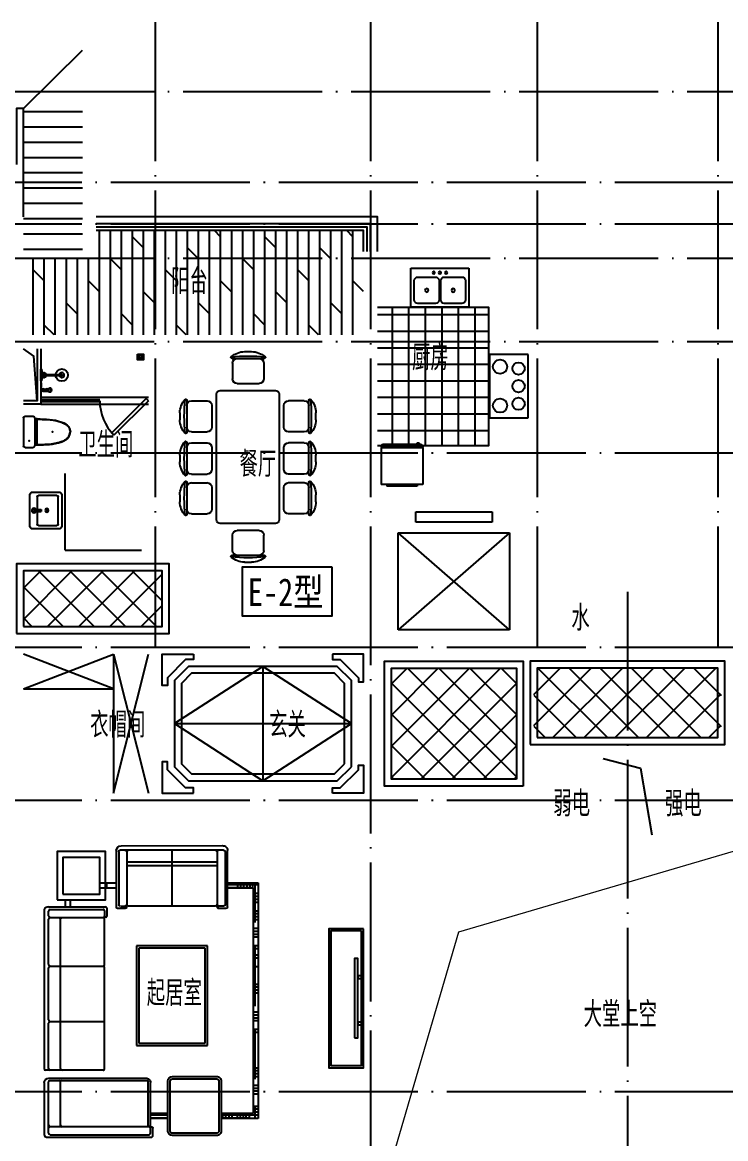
# Model space of a CAD drawing. Extents: x 921942 to 1159542, y -958603 to -790785.
# Drawn here: x 1120475 to 1130604, y -902263 to -886186 of the extents above; entities that cross this region are included whole.
import ezdxf

# ---------------------------------------------------------------- set-up
doc = ezdxf.new("R2010")
doc.units = 0
doc.header["$LTSCALE"] = 1000
doc.header["$MEASUREMENT"] = 0
doc.linetypes.add('DOTE', pattern=[2.42, 2, -0.2, 0.02, -0.2])
doc.layers.get('0').update_dxf_attribs({"linetype": 'CONTINUOUS'})
for name, color, linetype in [('BALCONY', 6, 'CONTINUOUS'), ('DOTE', 1, 'DOTE'), ('PUB_TEXT', 7, 'CONTINUOUS'), ('STAIR', 2, 'CONTINUOUS'), ('TT', 7, 'CONTINUOUS'), ('WINDOW', 4, 'CONTINUOUS'), ('厨卫', 8, 'CONTINUOUS'), ('家具', 8, 'CONTINUOUS'), ('平面填充', 250, 'CONTINUOUS'), ('管道', 8, 'CONTINUOUS'), ('造型墙', 55, 'CONTINUOUS'), ('面积线', 3, 'CONTINUOUS')]:
    doc.layers.add(name, color=color, linetype=linetype)
doc.layers.add('平面看线', color=8, linetype='CONTINUOUS', lineweight=0)
doc.styles.get("Standard").update_dxf_attribs({"font": 'GBENOR', "bigfont": 'GBCBIG'})
doc.styles.add('黑体', font='SIMHEI.TTF', dxfattribs={"width": 0.8})

# ---------------------------------------------------------------- blocks, each defined once
blk = doc.blocks.new('A$C25AA54E1')
at = {"layer": '家具', "ltscale": 20}
for p, q in [((918, 3081), (3211, 3081)), ((3234, 2997), (3234, 3061)), ((3413, 3081), (4163, 3081)), ((884, 2199), (884, 3017)), ((3234, 2234), (3234, 2996)), ((3347, 3015), (3347, 1617)), ((4198, 3046), (4198, 1539)), ((1012, 2176), (906, 2176)), ((1712, 2211), (1057, 2211)), ((3212, 2211), (1757, 2211)), ((1, 1972), (0, 511)), ((883, 2042), (71, 2042)), ((906, 1914), (906, 2019)), ((871, 614), (872, 1868)), ((1443, 1750), (2878, 1750)), ((1443, 728), (1443, 1750)), ((2878, 1750), (2878, 728)), ((4024, 1551), (3413, 1551)), ((4047, 1574), (4047, 1539)), ((4175, 1516), (4070, 1516)), ((4110, 1300), (3391, 1300)), ((3325, 1234), (3325, 597)), ((4176, 597), (4176, 1234)), ((2878, 728), (1443, 728)), ((905, 463), (905, 568)), ((3391, 531), (4110, 531)), ((882, 440), (70, 440))]:
    blk.add_line(p, q, dxfattribs=at)
at = {"layer": '家具', "color": 8}
for p, q in [((918, 2994), (918, 2234)), ((1011, 3017), (942, 3017)), ((1034, 2994), (1034, 2234)), ((1711, 3017), (1058, 3017)), ((1734, 2996), (1734, 2234)), ((2511, 3017), (1758, 3017)), ((2534, 2996), (2534, 2234)), ((3211, 3017), (2558, 3017)), ((3380, 2996), (3380, 1606)), ((4070, 3017), (3403, 3017)), ((4047, 2994), (4047, 1574)), ((4140, 3017), (4070, 3017)), ((4163, 2994), (4163, 1574)), ((3211, 2846), (1058, 2846)), ((4025, 2846), (3403, 2846)), ((603, 2178), (536, 2178)), ((941, 2211), (1012, 2211)), ((64, 1915), (65, 1985)), ((88, 2008), (848, 2007)), ((503, 2041), (503, 2042)), ((871, 1984), (871, 1914)), ((65, 1869), (64, 1915)), ((64, 569), (65, 1872)), ((87, 1892), (849, 1891)), ((87, 1892), (849, 1891)), ((88, 1892), (848, 1891)), ((236, 592), (236, 1892)), ((293, 592), (293, 1892)), ((1476, 1717), (2845, 1717)), ((1476, 761), (1476, 1717)), ((2845, 1717), (2845, 761)), ((4047, 1584), (3402, 1584)), ((3876, 1551), (3876, 1303)), ((3918, 1551), (3918, 1302)), ((4140, 1551), (4070, 1551)), ((65, 1242), (871, 1241)), ((3360, 1234), (3360, 597)), ((4110, 1265), (3391, 1265)), ((4141, 597), (4141, 1234)), ((2845, 761), (1476, 761)), ((64, 499), (64, 569)), ((87, 592), (848, 591)), ((871, 498), (871, 568)), ((3391, 566), (4110, 566)), ((3930, 507), (3860, 507)), ((3876, 531), (3876, 0)), ((3918, 531), (3918, 128)), ((87, 476), (848, 475)), ((561, 440), (561, 0)), ((603, 440), (603, 128)), ((3918, 465), (3860, 465)), ((3930, 416), (3860, 416)), ((3930, 374), (3860, 374)), ((606, 292), (536, 292)), ((603, 250), (536, 250)), ((606, 208), (536, 208)), ((3918, 297), (3860, 297)), ((3930, 255), (3860, 255)), ((3930, 213), (3860, 213)), ((3918, 171), (3860, 171)), ((606, 158), (536, 158)), ((606, 116), (536, 116)), ((606, 74), (536, 74)), ((1105, 44), (536, 44)), ((606, 86), (603, 86)), ((686, 70), (686, 0)), ((728, 70), (728, 0)), ((770, 70), (770, 0)), ((812, 70), (812, 0)), ((938, 70), (938, 0)), ((979, 70), (979, 0)), ((1021, 70), (1021, 0)), ((1063, 70), (1063, 0)), ((1189, 70), (1189, 0)), ((1231, 70), (1231, 0)), ((1273, 70), (1273, 0)), ((1314, 70), (1314, 0)), ((1440, 70), (1440, 0)), ((2310, 44), (1440, 44)), ((1482, 70), (1482, 0)), ((1574, 70), (1574, 0)), ((1616, 70), (1616, 0)), ((1741, 70), (1741, 0)), ((1993, 70), (1993, 0)), ((2035, 70), (2035, 0)), ((2076, 70), (2076, 0)), ((2118, 70), (2118, 0)), ((2394, 70), (2394, 0)), ((2436, 70), (2436, 0)), ((2478, 70), (2478, 0)), ((2520, 70), (2520, 0)), ((2645, 70), (2645, 0)), ((3365, 44), (2645, 44)), ((2687, 70), (2687, 0)), ((3198, 70), (3198, 0)), ((3240, 70), (3240, 0)), ((3281, 70), (3281, 0)), ((3323, 70), (3323, 0)), ((3449, 70), (3449, 0)), ((3491, 70), (3491, 0)), ((3533, 70), (3533, 0)), ((3575, 70), (3575, 0)), ((3750, 70), (3750, 0)), ((3930, 44), (3750, 44)), ((3792, 70), (3792, 0)), ((3834, 70), (3834, 0)), ((3930, 122), (3860, 122)), ((3930, 86), (3918, 86))]:
    blk.add_line(p, q, dxfattribs=at)
at = {"layer": '家具'}
for p, q in [((781, 2780), (884, 2780)), ((781, 2709), (884, 2709)), ((536, 2283), (536, 2042)), ((606, 2283), (606, 2042)), ((3860, 1302), (3860, 1551)), ((3930, 1300), (3930, 1551)), ((3860, 70), (3860, 531)), ((3930, 0), (3930, 531)), ((536, 440), (536, 0)), ((606, 440), (606, 70)), ((606, 70), (3860, 70)), ((536, 0), (3930, 0))]:
    blk.add_line(p, q, dxfattribs=at)
at = {"layer": '家具', "ltscale": 20}
blk.add_lwpolyline([(781, 2895), (781, 2199), (85, 2199), (85, 2895)], close=True, dxfattribs=at)
at = {"layer": '家具', "color": 8}
blk.add_lwpolyline([(698, 2812), (698, 2282), (169, 2282), (169, 2812)], close=True, dxfattribs=at)
at = {"layer": '家具', "ltscale": 20, "extrusion": (0, 0, -1)}
for centre, major_axis, ratio, start_param, end_param in [((953, 3021), (-49.4, 49.4), 1, 5.45018, 6.544088), ((3211, 3058), (16.4, 16.4), 1, -0.785398, 0.696689), ((4163, 3046), (24.6, 24.6), 1, -0.785398, 0.785398), ((906, 2199), (16.2, 16.2), 1, 2.356194, 3.926991), ((1012, 2234), (-16.2, 16.2), 1, 2.356194, 3.926991), ((1012, 2193), (12.7, 12.7), 0.942987, -0.815786, 2.325807), ((1057, 2234), (-16.2, 16.2), 1, 3.926991, 5.497787), ((1712, 2234), (-16.2, 16.2), 1, 2.356194, 3.926991), ((1757, 2234), (16.2, 16.2), 1, 2.356194, 3.926991), ((2512, 2234), (-16.2, 16.2), 1, 2.356194, 3.926991), ((2557, 2234), (16.2, 16.2), 1, 2.356194, 3.926991), ((3212, 2234), (-16.2, 16.2), 1, 2.356194, 3.926991), ((4024, 1574), (16.2, 16.2), 1, 0.785398, 2.356194), ((4175, 1539), (-16.2, 16.2), 1, 2.356194, 3.926991)]:
    blk.add_ellipse(centre, major_axis=major_axis, ratio=ratio, start_param=start_param, end_param=end_param, dxfattribs=at)
at = {"layer": '家具', "ltscale": 20}
for centre, major_axis, ratio, start_param, end_param in [((3413, 3015), (-46.6, 46.6), 1, -0.785398, 0.785398), ((71, 1972), (49.7, 49.7), 1, 0.785398, 2.356194), ((883, 2019), (-16.2, 16.2), 1, 3.925825, 5.496622), ((848, 1914), (-16.2, 16.2), 1, 2.355029, 3.925825), ((849, 1868), (16.2, 16.2), 1, 5.496622, 7.067418), ((849, 1868), (16.2, 16.2), 1, 5.496622, 7.067418), ((889, 1914), (12.4, 12.4), 0.984307, 2.347446, 5.489038), ((3413, 1617), (46.6, 46.6), 1, 2.356194, 3.926991), ((4070, 1539), (16.2, 16.2), 1, 2.356194, 3.926991), ((3391, 1234), (-46.6, 46.6), 1, -0.785398, 0.785398), ((4110, 1234), (46.6, 46.6), 1, 5.497787, 7.068583), ((70, 511), (49.7, 49.7), 1, 2.356194, 3.926991), ((848, 614), (-16.2, 16.2), 1, 2.355029, 3.925825), ((848, 568), (-16.2, 16.2), 1, 3.925825, 5.496622), ((888, 568), (12.4, 12.4), 0.984309, -0.794147, 2.347446), ((3391, 597), (46.6, 46.6), 1, 2.356194, 3.926991), ((4110, 597), (-46.6, 46.6), 1, 2.356194, 3.926991), ((882, 463), (-16.2, 16.2), 1, 2.355029, 3.925825)]:
    blk.add_ellipse(centre, major_axis=major_axis, ratio=ratio, start_param=start_param, end_param=end_param, dxfattribs=at)
at = {"layer": '家具', "color": 8, "extrusion": (0, 0, -1)}
for centre, major_axis, start_param, end_param in [((942, 2994), (16.4, 16.4), 3.926991, 5.497787), ((1011, 2994), (16.4, 16.4), -0.785398, 0.785398), ((1058, 2994), (16.4, 16.4), 3.926991, 5.497787), ((1711, 2994), (-16.4, 16.4), 0.785398, 2.267485), ((1758, 2994), (16.4, 16.4), 4.0157, 5.497787), ((2511, 2994), (-16.4, 16.4), 0.785398, 2.267485), ((2558, 2994), (16.4, 16.4), 4.0157, 5.497787), ((3211, 2994), (-16.4, 16.4), 0.785398, 2.267485), ((3403, 2994), (16.4, 16.4), 4.0157, 5.497787), ((4023, 2994), (16.4, 16.4), -0.785398, 0.785398), ((4070, 2994), (-16.4, 16.4), 5.497787, 7.068583), ((4140, 2994), (16.4, 16.4), -0.785398, 0.785398), ((1058, 2869), (-16.4, 16.4), 3.926991, 5.409078), ((3211, 2822), (16.4, 16.4), -0.785398, 0.696689), ((3403, 2869), (-16.4, 16.4), 3.926991, 5.409078), ((4025, 2822), (-16.4, 16.4), 0.785398, 2.267485), ((941, 2234), (16.2, 16.2), 2.356194, 3.926991), ((4070, 1574), (16.2, 16.2), 2.356194, 3.926991), ((4140, 1574), (-16.2, 16.2), 2.356194, 3.926991)]:
    blk.add_ellipse(centre, major_axis=major_axis, ratio=1, start_param=start_param, end_param=end_param, dxfattribs=at)
at = {"layer": '家具', "color": 8}
for centre, major_axis, start_param, end_param in [((1058, 2822), (16.4, 16.4), 0.785398, 2.267485), ((3211, 2869), (16.4, 16.4), 3.926991, 5.409078), ((3403, 2822), (16.4, 16.4), 0.785398, 2.267485), ((4025, 2869), (16.4, 16.4), 3.926991, 5.409078), ((88, 1985), (-16.4, 16.4), -0.786564, 0.784233), ((848, 1985), (16.2, 16.2), 5.496622, 7.067418), ((88, 1915), (16.4, 16.4), 2.355029, 3.925825), ((88, 1869), (-16.4, 16.4), -0.786564, 0.784233), ((89, 1869), (-16.4, 16.4), -0.697854, 0.784233), ((89, 1869), (16.4, 16.4), 0.872942, 2.355029), ((89, 1915), (-16.4, 16.4), 0.784233, 2.266319), ((89, 1915), (-16.4, 16.4), 0.784233, 2.266319), ((3402, 1606), (15.5, 15.5), 2.356194, 3.926991), ((3391, 1234), (-22, 22), -0.785398, 0.785398), ((4110, 1234), (22, 22), 5.497787, 7.068583), ((87, 615), (16.4, 16.4), 2.355029, 3.925825), ((87, 569), (-16.4, 16.4), -0.786564, 0.784233), ((87, 499), (-16.4, 16.4), 0.784233, 2.355029), ((848, 498), (-16.2, 16.2), 2.355029, 3.925825), ((3391, 597), (22, 22), 2.356194, 3.926991), ((4110, 597), (-22, 22), 2.356194, 3.926991)]:
    blk.add_ellipse(centre, major_axis=major_axis, ratio=1, start_param=start_param, end_param=end_param, dxfattribs=at)
blk = doc.blocks.new('A$C2FB07499')
at = {"layer": '家具', "ltscale": 0.5}
blk.add_lwpolyline([(500, 0), (0, 0), (0, 2000), (500, 2000)], close=True, dxfattribs=at)
at = {"layer": '家具', "color": 251, "ltscale": 40}
for points in [[(470, 30), (30, 30), (30, 1970), (470, 1970)], [(368, 1572), (415, 1572), (415, 428), (368, 428)], [(415, 1381), (480, 1381), (480, 1343), (415, 1343)], [(415, 717), (480, 717), (480, 679), (415, 679)]]:
    blk.add_lwpolyline(points, close=True, dxfattribs=at)
blk = doc.blocks.new('asfdgfhgfh')
at = {"layer": '厨卫', "lineweight": -3}
for p, q in [((-222, -50), (-222, -125)), ((-222, -72), (-192, -72)), ((-192, -50), (-192, -125)), ((-12, -37), (-12, -27)), ((4, -42), (4, -315)), ((14, -315), (14, -42)), ((31, -37), (31, -27))]:
    blk.add_line(p, q, dxfattribs=at)
at = {"layer": '厨卫', "color": 8}
for p, q in [((-6, -37), (-6, -27)), ((24, -34), (24, -27))]:
    blk.add_line(p, q, dxfattribs=at)
at = {"layer": '厨卫', "lineweight": -3}
for points in [[(-195, -40), (-195, -12), (-219, -12), (-219, -40)], [(-1, -27), (-46, -27), (-76, -22), (-76, -12)], [(-76, -12), (94, -12), (94, -22), (64, -27), (19, -27)], [(-19, -61), (-29, -61), (-29, -57), (-19, -57)], [(4, -82), (-19, -82), (-19, -37), (-6, -37)], [(24, -37), (37, -37), (37, -82), (14, -82)], [(37, -57), (47, -57), (47, -61), (37, -61)]]:
    blk.add_lwpolyline(points, dxfattribs=at)
for points in [[(-162, -12), (-162, -22), (-106, -22), (-106, -12)], [(40, -12), (40, -22), (-22, -22), (-22, -12)]]:
    blk.add_lwpolyline(points, close=True, dxfattribs=at)
at = {"layer": '厨卫', "color": 8}
for points in [[(4, -62), (-6, -62), (-6, -34), (-1, -34)], [(19, -34), (24, -34), (24, -62), (14, -62)]]:
    blk.add_lwpolyline(points, dxfattribs=at)
blk.add_lwpolyline([(19, -22), (19, -42), (-1, -42), (-1, -22)], close=True, dxfattribs=at)
for centre, radius in [((-207, -50), 15), ((-207, -99), 15), ((9, -315), 5)]:
    blk.add_circle(centre, radius, dxfattribs=at)
at = {"layer": '厨卫', "lineweight": -3}
blk.add_circle((9, -315), 89.5, dxfattribs=at)
for centre, start, end in [((-239, -119), 286.4181, 340.3267), ((-175, -119), 199.6733, 253.5819)]:
    blk.add_arc(centre, 17.7, start, end, dxfattribs=at)
at = {"layer": '厨卫', "color": 8}
for centre, radius, start, end in [((-207, -50), 17, 133.3359, 208.0725), ((-207, -99), 17, 151.9275, 28.0725), ((-207, -50), 17, 331.9275, 46.6641), ((9, -315), 35, 98.2132, 81.7868), ((9, -315), 9, 123.749, 56.251)]:
    blk.add_arc(centre, radius, start, end, dxfattribs=at)
at = {"layer": '厨卫', "lineweight": -3, "extrusion": (0, 0, -1)}
for centre, major_axis, ratio, start_param, end_param in [((-207, -147), (33.6, 0), 0.612909, -0.37962, 3.521213), ((-207, -138), (31.4, 0), 0.47884, -1.072899, 4.214492)]:
    blk.add_ellipse(centre, major_axis=major_axis, ratio=ratio, start_param=start_param, end_param=end_param, dxfattribs=at)
blk = doc.blocks.new('aswfdgdfh')
at = {"layer": '厨卫'}
blk.add_lwpolyline([(43, -43), (43, 43), (-43, 43), (-43, -43)], close=True, dxfattribs=at)
at = {"layer": '厨卫', "color": 8}
for points in [[(-33, 0), (-33, 1), (-17, 1), (-17, 0)], [(-24, 23), (-22, 24), (-11, 13), (-13, 12)], [(0, 33), (1, 33), (1, 17), (0, 17)], [(23, 24), (24, 22), (13, 11), (12, 13)], [(33, 0), (33, -1), (17, -1), (17, 0)], [(-23, -24), (-24, -22), (-13, -11), (-12, -13)], [(0, -33), (-1, -33), (-1, -17), (0, -17)], [(24, -23), (22, -24), (11, -13), (13, -12)]]:
    blk.add_lwpolyline(points, close=True, dxfattribs=at)
blk.add_circle((0, 0), 36.6, dxfattribs=at)
blk = doc.blocks.new('DR2045')
at = {"color": 0, "linetype": 'ByBlock'}
for p, q in [((0, 0), (-1.06, -1.06)), ((0, 0), (16.97, -16.97)), ((-1.06, -1.06), (15.91, -18.03))]:
    blk.add_line(p, q, dxfattribs=at)
blk.add_arc((0, 0), 24, 270, 315, dxfattribs=at)
blk = doc.blocks.new('asfdgfh')
at = {"layer": '厨卫', "ltscale": 100}
for p, q in [((-266, -207, 0), (-266, -92, 0)), ((159, -67, 0), (-241, -67, 0)), ((145, -40, 0), (-228, -40, 0)), ((184, -207, 0), (184, -92, 0)), ((159, -232, 0), (-241, -232, 0))]:
    blk.add_line(p, q, dxfattribs=at)
for centre, radius, start, end in [((-241, -92, 0), 25, 90, 180), ((-261, -39, 0), 33.7, 303.6157, 10.847), ((178, -39, 0), 33.9, 169.3113, 235.1347), ((159, -92, 0), 25, 0, 90), ((-241, -207, 0), 25, 180, 270), ((159, -207, 0), 25, 270, 0)]:
    blk.add_arc(centre, radius, start, end, dxfattribs=at)
for points, knots in [([(-227, -33, 0), (-227, 85, 0), (-226, 243, 0), (-137, 424, 0), (-69, 441, 0), (-41, 448, 0)], [0, 0, 0, 0, 355.24272, 473.249847, 556.576042, 556.576042, 556.576042, 556.576042]), ([(-222, -41, 0), (-222, -2, 0), (-222, 29, 0), (-220, 90, 0), (-219, 121, 0), (-213, 182, 0), (-208, 213, 0), (-198, 258, 0), (-194, 273, 0), (-187, 296, 0), (-184, 303, 0), (-180, 315, 0), (-179, 319, 0), (-176, 326, 0), (-174, 330, 0), (-170, 341, 0), (-167, 348, 0), (-160, 363, 0), (-156, 369, 0), (-148, 382, 0), (-143, 389, 0), (-134, 400, 0), (-129, 405, 0), (-121, 412, 0), (-118, 414, 0), (-112, 418, 0), (-109, 420, 0), (-102, 423, 0), (-99, 425, 0), (-92, 428, 0), (-89, 429, 0), (-78, 433, 0), (-71, 435, 0), (-56, 440, 0), (-48, 441, 0), (-40, 443, 0)], [0, 0, 0, 0, 92.762674, 92.762674, 185.525347, 185.525347, 278.288021, 278.288021, 324.669358, 324.669358, 347.860026, 347.860026, 359.45536, 359.45536, 371.050694, 371.050694, 394.241363, 394.241363, 417.432031, 417.432031, 440.6227, 440.6227, 463.813368, 463.813368, 475.408702, 475.408702, 487.004036, 487.004036, 498.599371, 498.599371, 510.194705, 510.194705, 533.385373, 533.385373, 556.576042, 556.576042, 556.576042, 556.576042]), ([(140, -40, 0), (140, -2, 0), (139, 29, 0), (138, 90, 0), (136, 121, 0), (130, 182, 0), (125, 213, 0), (115, 258, 0), (111, 273, 0), (104, 296, 0), (101, 303, 0), (97, 315, 0), (96, 319, 0), (93, 326, 0), (92, 330, 0), (87, 341, 0), (84, 348, 0), (77, 363, 0), (73, 369, 0), (65, 382, 0), (61, 389, 0), (51, 400, 0), (46, 405, 0), (38, 412, 0), (35, 414, 0), (29, 418, 0), (26, 420, 0), (20, 423, 0), (16, 425, 0), (10, 428, 0), (6, 429, 0), (-4, 433, 0), (-12, 435, 0), (-27, 440, 0), (-35, 441, 0), (-43, 443, 0)], [0, 0, 0, 0, 92.762674, 92.762674, 185.525347, 185.525347, 278.288021, 278.288021, 324.669358, 324.669358, 347.860026, 347.860026, 359.45536, 359.45536, 371.050694, 371.050694, 394.241363, 394.241363, 417.432031, 417.432031, 440.6227, 440.6227, 463.813368, 463.813368, 475.408702, 475.408702, 487.004036, 487.004036, 498.599371, 498.599371, 510.194705, 510.194705, 533.385373, 533.385373, 556.576042, 556.576042, 556.576042, 556.576042]), ([(145, -33, 0), (144, 85, 0), (143, 243, 0), (54, 424, 0), (-13, 441, 0), (-41, 448, 0)], [0, 0, 0, 0, 355.24272, 473.249847, 556.576042, 556.576042, 556.576042, 556.576042])]:
    blk.add_open_spline(points, degree=3, knots=knots, dxfattribs=at)
at = {"layer": '厨卫'}
for p in [(-42, 189, 0), (-171, -149, 0)]:
    blk.add_point(p, dxfattribs=at)
blk = doc.blocks.new('dfdsf')
at = {"layer": '家具'}
for p, q in [((-5626, -27307), (-6081, -27307)), ((-6119, -27345), (-6119, -27726)), ((-5588, -27726), (-5588, -27345)), ((-6081, -27765), (-5626, -27765))]:
    blk.add_line(p, q, dxfattribs=at)
at = {"layer": '家具', "color": 8}
for p, q in [((-6068, -27695), (-6068, -27428)), ((-6049, -27409), (-5869, -27409)), ((-5872, -27364), (-5886, -27364)), ((-5867, -27351), (-5876, -27341)), ((-5867, -27377), (-5876, -27387)), ((-5870, -27392), (-5866, -27466)), ((-5866, -27466), (-5841, -27466)), ((-5854, -27345), (-5854, -27332)), ((-5854, -27383), (-5854, -27396)), ((-5837, -27392), (-5841, -27466)), ((-5831, -27341), (-5840, -27350)), ((-5831, -27387), (-5840, -27377)), ((-5838, -27409), (-5658, -27409)), ((-5835, -27364), (-5821, -27364)), ((-5639, -27428), (-5639, -27695)), ((-5658, -27714), (-6049, -27714))]:
    blk.add_line(p, q, dxfattribs=at)
for centre, radius in [((-5854, -27364), 32.3), ((-5854, -27364), 18.8), ((-5855, -27549), 25.4), ((-5855, -27549), 16)]:
    blk.add_circle(centre, radius, dxfattribs=at)
at = {"layer": '家具'}
for centre, start, end in [((-6081, -27345), 90, 180), ((-5626, -27345), 0, 90), ((-6081, -27726), 180, 270), ((-5626, -27726), 270, 0)]:
    blk.add_arc(centre, 38.1, start, end, dxfattribs=at)
at = {"layer": '家具', "color": 8}
for centre, start, end in [((-6049, -27428), 90, 180), ((-5658, -27428), 0, 90), ((-6049, -27695), 180, 270), ((-5658, -27695), 270, 0)]:
    blk.add_arc(centre, 19.1, start, end, dxfattribs=at)
blk = doc.blocks.new('A$C6F030B8F')
for p, q in [((273, 1809), (373, 1809)), ((882, 1809), (981, 1809)), ((1454, 1809), (1553, 1809)), ((93, 1709), (553, 1709)), ((98, 1641), (98, 1416)), ((548, 1641), (548, 1416)), ((701, 1709), (1161, 1709)), ((706, 1641), (706, 1416)), ((1156, 1641), (1156, 1416)), ((1274, 1709), (1734, 1709)), ((1279, 1641), (1279, 1416)), ((1729, 1641), (1729, 1416)), ((166, 1349), (481, 1349)), ((774, 1349), (1089, 1349)), ((1346, 1349), (1661, 1349)), ((-50, 1229), (-50, 429)), ((1816, 1279), (0, 1279)), ((1866, 429), (1866, 1229)), ((-510, 1055), (-510, 595)), ((-442, 1050), (-217, 1050)), ((-150, 982), (-150, 667)), ((1965, 982), (1965, 667)), ((2258, 1050), (2033, 1050)), ((2325, 1055), (2325, 595)), ((-610, 875), (-610, 775)), ((2425, 875), (2425, 775)), ((-442, 600), (-217, 600)), ((2258, 600), (2033, 600)), ((0, 379), (1816, 379)), ((98, 17), (98, 242)), ((481, 310), (166, 310)), ((548, 17), (548, 242)), ((706, 17), (706, 242)), ((1089, 310), (774, 310)), ((1156, 17), (1156, 242)), ((1279, 17), (1279, 242)), ((1661, 310), (1346, 310)), ((1729, 17), (1729, 242)), ((553, -50), (93, -50)), ((373, -150), (273, -150)), ((1161, -50), (701, -50)), ((981, -150), (882, -150)), ((1734, -50), (1274, -50)), ((1553, -150), (1454, -150))]:
    blk.add_line(p, q)
for centre, radius, start, end in [((283, 1493), 316, 91.7651, 130.7265), ((363, 1493), 316, 49.2735, 88.2349), ((892, 1493), 316, 91.7651, 130.7265), ((971, 1493), 316, 49.2735, 88.2349), ((1464, 1493), 316, 91.7651, 130.7265), ((1544, 1493), 316, 49.2735, 88.2349), ((84, 1725), 10, 130.7265, 202.67), ((93, 1729), 20, 202.67, 270), ((323, -969), 2713, 84.8023, 95.1977), ((166, 1641), 67.5, 90, 180), ((481, 1641), 67.5, 0, 90), ((553, 1729), 20, 270, 337.33), ((562, 1725), 10, 337.33, 49.2735), ((692, 1725), 10, 130.7265, 202.67), ((701, 1729), 20, 202.67, 270), ((931, -969), 2713, 84.8023, 95.1977), ((774, 1641), 67.5, 90, 180), ((1089, 1641), 67.5, 0, 90), ((1161, 1729), 20, 270, 337.33), ((1171, 1725), 10, 337.33, 49.2735), ((1265, 1725), 10, 130.7265, 202.67), ((1274, 1729), 20, 202.67, 270), ((1504, -969), 2713, 84.8023, 95.1977), ((1346, 1641), 67.5, 90, 180), ((1661, 1641), 67.5, 0, 90), ((1734, 1729), 20, 270, 337.33), ((1743, 1725), 10, 337.33, 49.2735), ((166, 1416), 67.5, 180, 270), ((481, 1416), 67.5, 270, 0), ((774, 1416), 67.5, 180, 270), ((1089, 1416), 67.5, 270, 0), ((1346, 1416), 67.5, 180, 270), ((1661, 1416), 67.5, 270, 0), ((0, 1229), 50, 90, 180), ((1816, 1229), 50, 0, 90), ((-294, 865), 316, 139.2735, 178.2349), ((2168, 825), 2713, 174.8023, 185.1977), ((-526, 1064), 10, 67.33, 139.2735), ((-530, 1055), 20, 0, 67.33), ((-442, 982), 67.5, 90, 180), ((-217, 982), 67.5, 0, 90), ((2033, 982), 67.5, 90, 180), ((2258, 982), 67.5, 0, 90), ((2345, 1055), 20, 112.67, 180), ((2341, 1064), 10, 40.7265, 112.67), ((2110, 865), 316, 1.7651, 40.7265), ((-353, 825), 2713, 354.8023, 5.1977), ((-294, 785), 316, 181.7651, 220.7265), ((-442, 667), 67.5, 180, 270), ((-217, 667), 67.5, 270, 0), ((2033, 667), 67.5, 180, 270), ((2258, 667), 67.5, 270, 0), ((2110, 785), 316, 319.2735, 358.2349), ((-526, 586), 10, 220.7265, 292.67), ((-530, 595), 20, 292.67, 0), ((2345, 595), 20, 180, 247.33), ((2341, 586), 10, 247.33, 319.2735), ((0, 429), 50, 180, 270), ((1816, 429), 50, 270, 0), ((166, 242), 67.5, 90, 180), ((481, 242), 67.5, 0, 90), ((774, 242), 67.5, 90, 180), ((1089, 242), 67.5, 0, 90), ((1346, 242), 67.5, 90, 180), ((1661, 242), 67.5, 0, 90), ((166, 17), 67.5, 180, 270), ((481, 17), 67.5, 270, 0), ((774, 17), 67.5, 180, 270), ((1089, 17), 67.5, 270, 0), ((1346, 17), 67.5, 180, 270), ((1661, 17), 67.5, 270, 0), ((84, -66), 10, 157.33, 229.2735), ((93, -70), 20, 90, 157.33), ((283, 165), 316, 229.2735, 268.2349), ((323, 2628), 2713, 264.8023, 275.1977), ((363, 165), 316, 271.7651, 310.7265), ((553, -70), 20, 22.67, 90), ((562, -66), 10, 310.7265, 22.67), ((692, -66), 10, 157.33, 229.2735), ((701, -70), 20, 90, 157.33), ((892, 165), 316, 229.2735, 268.2349), ((931, 2628), 2713, 264.8023, 275.1977), ((971, 165), 316, 271.7651, 310.7265), ((1161, -70), 20, 22.67, 90), ((1171, -66), 10, 310.7265, 22.67), ((1274, -70), 20, 90, 157.33), ((1265, -66), 10, 157.33, 229.2735), ((1464, 165), 316, 229.2735, 268.2349), ((1504, 2628), 2713, 264.8023, 275.1977), ((1544, 165), 316, 271.7651, 310.7265), ((1734, -70), 20, 22.67, 90), ((1743, -66), 10, 310.7265, 22.67)]:
    blk.add_arc(centre, radius, start, end)
blk = doc.blocks.new('aswqdfrsgfh')
at = {"layer": '厨卫', "linetype": 'ByBlock'}
for p, q in [((-513, 299), (-513, -260)), ((401, 299), (-513, 299)), ((401, -260), (401, 299)), ((-513, -260), (401, -260))]:
    blk.add_line(p, q, dxfattribs=at)
for centre, radius in [((-310, 159), 88.9), ((-56, 159), 88.9), ((198, 159), 88.9), ((-336, -108), 102), ((223, -108), 102)]:
    blk.add_circle(centre, radius, dxfattribs=at)
blk = doc.blocks.new('wasfsdgdfh')
at = {"layer": '厨卫', "linetype": 'ByBlock'}
for p, q in [((-317, 406), (241, 406)), ((-317, -432), (-317, 406)), ((-140, 356), (140, 356)), ((241, 406), (241, -432)), ((-190, 51), (-190, 305)), ((190, 305), (190, 51)), ((140, 0), (-140, 0)), ((-190, -330), (-190, -76)), ((-140, -25), (140, -25)), ((190, -76), (190, -330)), ((241, -432), (-317, -432)), ((140, -381), (-140, -381))]:
    blk.add_line(p, q, dxfattribs=at)
at = {"layer": '厨卫', "linetype": 'ByBlock', "extrusion": (0, 0, -1)}
for centre, major_axis, start_param, end_param in [((-140, 305), (0.1, 50.8), 4.711206, 6.282002), ((140, 305), (-0.1, 50.8), 0.001187, 1.571983), ((0, 178), (-18, 18), 3.926991, 10.210176), ((-254, 76), (-13.5, 13.5), 3.926991, 10.210176), ((-254, -13), (-13.5, 13.5), 3.926991, 10.210176), ((-140, 51), (-0.1, 50.8), 3.142779, 4.713576), ((140, 51), (0.1, 50.8), 1.569613, 3.140409), ((-254, -102), (-13.5, 13.5), 3.926991, 10.210176), ((-140, -76), (0.1, 50.8), 4.711206, 6.282002), ((140, -76), (-0.1, 50.8), 0.001187, 1.571983), ((0, -203), (-18, 18), 3.926991, 10.210176), ((-140, -330), (-0.1, 50.8), 3.142779, 4.713576), ((140, -330), (0.1, 50.8), 1.569613, 3.140409)]:
    blk.add_ellipse(centre, major_axis=major_axis, ratio=1, start_param=start_param, end_param=end_param, dxfattribs=at)
blk = doc.blocks.new('A$C0C200289')
at = {"layer": '家具'}
for p, q in [((-150, 72), (-150, 597)), ((600, 597), (-150, 597)), ((500, 623), (-48, 623)), ((-48, 613), (-48, 623)), ((500, 613), (-48, 613)), ((500, 613), (500, 623)), ((600, 72), (600, 597)), ((-144, 72), (-150, 72)), ((-150, 53), (-150, 62)), ((-144, 62), (-150, 62)), ((-144, 62), (-144, 72)), ((568, 22), (-118, 22)), ((499, 22), (499, 0)), ((535, 22), (535, 0)), ((594, 62), (594, 72)), ((594, 72), (600, 72)), ((594, 62), (600, 62)), ((600, 53), (600, 62)), ((499, 0), (535, 0))]:
    blk.add_line(p, q, dxfattribs=at)
at = {"layer": '家具', "color": 251}
for p, q in [((594, 72), (-144, 72)), ((594, 62), (-144, 62))]:
    blk.add_line(p, q, dxfattribs=at)
at = {"layer": '家具'}
for centre, start, end in [((-118, 53), 180, 270), ((568, 53), 270, 0)]:
    blk.add_arc(centre, 31.5, start, end, dxfattribs=at)

msp = doc.modelspace()

# ---------------------------------------------------------------- hatches: boundary and pattern name
at = {"layer": '平面填充'}
h = msp.add_hatch(dxfattribs=at)
h.set_pattern_fill('DOLMIT', color=256, scale=200, angle=90, style=0)
h.set_pattern_definition([(90, (-163166, 5430.47), (-158.748412, 1e-14), []), (135, (-163166, 5430.47), (-317.49661, -317.49661), [224.50425, -449.008])])
h.paths.add_polyline_path([(1122390, -889586), (1120490, -889586), (1120490, -890686), (1120940, -890686), (1121840, -890686), (1122390, -890686)])
h.paths.add_polyline_path([(1125390, -889586), (1122390, -889586), (1122390, -890686), (1122740, -890686), (1125140, -890686), (1125390, -890686)])
h.paths.add_polyline_path([(1125390, -889186), (1122390, -889186), (1122390, -889586), (1125390, -889586), (1125390, -889486)])
h.paths.add_polyline_path([(1122390, -889186), (1121540, -889186), (1121540, -889586), (1122390, -889586)])
h.paths.add_polyline_path([(1120769, -890006), (1121106, -890006), (1121106, -889565), (1120769, -889565)], flags=9)
h.paths.add_polyline_path([(1122573, -890221), (1123217, -890221), (1123217, -889662), (1122573, -889662)], flags=24)
h = msp.add_hatch(dxfattribs=at)
h.set_pattern_fill('NET', color=256, scale=75, style=0)
h.set_pattern_definition([(0, (-163166, 5430.47), (0, 238.125), []), (90, (-163166, 5430.47), (-238.125, 1e-14), [])])
edge = h.paths.add_edge_path()
edge.add_line((1127190, -890786), (1125590, -890786))
edge.add_line((1125590, -890786), (1125590, -891086))
edge.add_line((1125590, -891086), (1125590, -892086))
edge.add_line((1125590, -892086), (1125590, -892286))
edge.add_line((1125590, -892286), (1125642, -892286))
edge.add_ellipse((1125666, -892297), major_axis=(0, 31.5), ratio=0.8, start_angle=360, end_angle=430.2864, ccw=False)
edge.add_line((1125666, -892265), (1126160, -892265))
edge.add_line((1126160, -892265), (1126160, -892243))
edge.add_line((1126160, -892243), (1126189, -892243))
edge.add_line((1126189, -892243), (1126189, -892265))
edge.add_line((1126189, -892265), (1126216, -892265))
edge.add_ellipse((1126216, -892297), major_axis=(0, 31.5), ratio=0.8, start_angle=289.7136, end_angle=360, ccw=False)
edge.add_line((1126239, -892286), (1127190, -892286))
edge.add_line((1127190, -892286), (1127190, -890786))
h.paths.add_polyline_path([(1127190, -890286), (1125590, -890286), (1125590, -890786), (1127190, -890786)])
h.paths.add_polyline_path([(1125547, -891731), (1125547, -890841), (1125997, -890841), (1125997, -891731)], flags=9)
h.paths.add_polyline_path([(1126010, -891310), (1126689, -891310), (1126689, -890769), (1126010, -890769)], flags=9)
h = msp.add_hatch(dxfattribs=at)
h.set_pattern_fill('NET', color=256, scale=100, angle=45, style=0)
h.set_pattern_definition([(45, (295439.77, -120452.85), (-224.5064, 224.5064), []), (135, (295439.77, -120452.85), (-224.5064, -224.5064), [])])
h.paths.add_polyline_path([(1120490, -894886), (1122490, -894886), (1122490, -894086), (1120490, -894086)])
h = msp.add_hatch(dxfattribs=at)
h.set_pattern_fill('NET', color=256, scale=100, angle=45, style=0)
h.set_pattern_definition([(45, (465072.54, -324788.2), (-224.5064, 224.5064), []), (135, (465072.54, -324788.2), (-224.5064, -224.5064), [])])
h.paths.add_polyline_path([(1127590, -897086), (1125790, -897086), (1125790, -895486), (1127590, -895486)])
h = msp.add_hatch(dxfattribs=at)
h.set_pattern_fill('NET', color=256, scale=100, angle=45, style=0)
h.set_pattern_definition([(45, (295589.77, -162407.2), (-224.5064, 224.5064), []), (135, (295589.77, -162407.2), (-224.5064, -224.5064), [])])
h.paths.add_polyline_path([(1127840, -896486), (1130540, -896486), (1130540, -895486), (1127840, -895486)])

# ---------------------------------------------------------------- linework, layer by layer
at = {"layer": 'BALCONY', "color": 8}
for points in [[(1125590, -889486), (1125590, -888986), (1121540, -888986)], [(1125390, -889486), (1125390, -889186), (1121540, -889186)]]:
    msp.add_lwpolyline(points, dxfattribs=at)
at = {"layer": 'BALCONY'}
for points in [[(1125490, -889486), (1125490, -889086), (1121540, -889086)], [(1125440, -889486), (1125440, -889136), (1121540, -889136)]]:
    msp.add_lwpolyline(points, dxfattribs=at)
at = {"layer": 'DOTE', "linetype": 'DOTE'}
for p, q in [((1122390, -886186), (1122390, -895186)), ((1125490, -886186), (1125490, -905586)), ((1127890, -886186), (1127890, -895186)), ((1130490, -886186), (1130490, -895186)), ((1144152, -887186), (1114490, -887186)), ((1114490, -888486), (1144152, -888486)), ((1114490, -889086), (1144152, -889086)), ((1144152, -889586), (1114490, -889586)), ((1144152, -890786), (1114490, -890786)), ((1114490, -892386), (1144152, -892386)), ((1129190, -894386), (1129190, -905586)), ((1114490, -895186), (1144152, -895186)), ((1114490, -897386), (1144152, -897386)), ((1114490, -901586), (1144152, -901586))]:
    msp.add_line(p, q, dxfattribs=at)
at = {"layer": 'PUB_TEXT'}
msp.add_lwpolyline([(1124939, -894032), (1123639, -894032), (1123639, -894732), (1124939, -894732)], close=True, dxfattribs=at)
at = {"layer": 'STAIR'}
for p, q in [((1120490, -887426), (1121340, -886586)), ((1121340, -887476), (1120490, -887476)), ((1121340, -887696), (1120490, -887696)), ((1121340, -887916), (1120490, -887916)), ((1121340, -888136), (1120490, -888136)), ((1121340, -888356), (1120490, -888356)), ((1121340, -888576), (1120490, -888576)), ((1121340, -888796), (1120490, -888796)), ((1121340, -889016), (1120490, -889016)), ((1121340, -889236), (1120490, -889236)), ((1121340, -889456), (1120490, -889456)), ((1126140, -893386), (1126140, -893236)), ((1126140, -893236), (1127240, -893236)), ((1127240, -893236), (1127240, -893386)), ((1127240, -893386), (1126140, -893386)), ((1125890, -894936), (1125890, -893536)), ((1125890, -893536), (1127490, -893536)), ((1127490, -893536), (1125890, -894936)), ((1127490, -894936), (1125890, -893536)), ((1127490, -893536), (1127490, -894936)), ((1127490, -894936), (1125890, -894936))]:
    msp.add_line(p, q, dxfattribs=at)
at = {"layer": 'WINDOW'}
msp.add_line((1121090, -893786), (1122190, -893786), dxfattribs=at)
at = {"layer": '厨卫', "color": 3}
for p, q in [((1120740, -891586), (1122290, -891586)), ((1120740, -891686), (1122290, -891686))]:
    msp.add_line(p, q, dxfattribs=at)
at = {"layer": '厨卫', "linetype": 'ByBlock'}
for p, q in [((1121590, -891621), (1120740, -891621)), ((1121590, -891651), (1120740, -891651))]:
    msp.add_line(p, q, dxfattribs=at)
at = {"layer": '厨卫'}
msp.add_line((1121090, -893786), (1121090, -892686), dxfattribs=at)
msp.add_lwpolyline([(1125590, -890286), (1127190, -890286), (1127190, -892286), (1125590, -892286)], dxfattribs=at)
at = {"layer": '家具'}
for p, q in [((1120490, -895786), (1121790, -895286)), ((1121790, -895786), (1120490, -895286)), ((1121790, -895286), (1121790, -897286)), ((1121790, -897286), (1122290, -895286)), ((1121790, -895286), (1122290, -897286)), ((1120490, -895786), (1121790, -895786))]:
    msp.add_line(p, q, dxfattribs=at)
msp.add_lwpolyline([(1128840, -896786), (1129377, -896926), (1129540, -897886)], dxfattribs=at)
at = {"layer": '平面填充'}
for p, q in [((1123940, -895461), (1123940, -897111)), ((1122665, -896286), (1125215, -896286))]:
    msp.add_line(p, q, dxfattribs=at)
for points in [[(1120390, -894986), (1122590, -894986), (1122590, -893986), (1120390, -893986)], [(1120490, -894886), (1122490, -894886), (1122490, -894086), (1120490, -894086)], [(1125215, -896907), (1125215, -895665), (1125011, -895461), (1122869, -895461), (1122665, -895665), (1122665, -896907), (1122869, -897111), (1125011, -897111)], [(1123940, -895461), (1122665, -896286), (1123940, -897111), (1125215, -896286)], [(1127690, -897186), (1125690, -897186), (1125690, -895386), (1127690, -895386)], [(1127590, -897086), (1125790, -897086), (1125790, -895486), (1127590, -895486)], [(1127790, -896586), (1130590, -896586), (1130590, -895386), (1127790, -895386)], [(1127890, -896486), (1130490, -896486), (1130490, -895486), (1127890, -895486)], [(1125115, -896866), (1125115, -895706), (1124970, -895561), (1122910, -895561), (1122765, -895706), (1122765, -896866), (1122910, -897011), (1124970, -897011)]]:
    msp.add_lwpolyline(points, close=True, dxfattribs=at)
at = {"layer": '平面看线'}
msp.add_lwpolyline([(1125590, -903286), (1126762, -899284), (1132890, -897486)], dxfattribs=at)
at = {"layer": '管道'}
for points in [[(1120740, -890886), (1120740, -891686), (1120490, -891686)], [(1120690, -890886), (1120690, -891636), (1120490, -891636)], [(1120690, -891636), (1120643, -890996), (1120490, -890886)]]:
    msp.add_lwpolyline(points, dxfattribs=at)
at = {"layer": '造型墙'}
for points in [[(1122940, -895286), (1122940, -895361), (1122827, -895361), (1122565, -895624), (1122565, -895736), (1122490, -895736), (1122490, -895286), (1122940, -895286)], [(1124940, -895286), (1124940, -895361), (1125052, -895361), (1125315, -895624), (1125315, -895686), (1125390, -895686), (1125390, -895286), (1124940, -895286)], [(1122940, -897286), (1122940, -897211), (1122827, -897211), (1122565, -896949), (1122565, -896836), (1122490, -896836), (1122490, -897286), (1122940, -897286)], [(1124940, -897286), (1124940, -897211), (1125052, -897211), (1125315, -896949), (1125315, -896886), (1125390, -896886), (1125390, -897286), (1124940, -897286)]]:
    msp.add_lwpolyline(points, dxfattribs=at)
at = {"layer": '面积线'}
msp.add_lwpolyline([(1120490, -888986), (1120490, -887426), (1120390, -887426), (1120390, -888236)], dxfattribs=at)

# ---------------------------------------------------------------- block references
at = {"layer": '厨卫'}
for name, p, rotation in [('wasfsdgdfh', (1126501, -890045), 270), ('aswqdfrsgfh', (1127463, -891482), 270), ('asfdgfhgfh', (1120728, -891275), 90)]:
    msp.add_blockref(name, p, dxfattribs=dict(at, rotation=rotation))
at = {"layer": '厨卫', "xscale": -1, "rotation": 270}
for name, p in [('aswfdgdfh', (1122179, -891006)), ('asfdgfh', (1120722, -892043, 0))]:
    msp.add_blockref(name, p, dxfattribs=at)
at = {"layer": '厨卫', "linetype": 'ByBlock', "xscale": 29.16666666674428, "yscale": 29.16666666674428, "zscale": 29.16666666670181, "rotation": 270}
msp.add_blockref('DR2045', (1122290, -891636), dxfattribs=at)
at = {"layer": '家具'}
for name, p, xscale, rotation in [('A$C6F030B8F', (1124552, -891537), -1, 90), ('A$C0C200289', (1125761, -892243), -0.8000000000465661, 180), ('dfdsf', (1093278, -899070), -1, 90.00000005336084), ('A$C25AA54E1', (1123871, -898043), -1, 90), ('A$C2FB07499', (1124890, -899241), -1, 180)]:
    msp.add_blockref(name, p, dxfattribs=dict(at, xscale=xscale, rotation=rotation))

# ---------------------------------------------------------------- texts
at = {"layer": 'PUB_TEXT', "style": '黑体', "width": 0.8}
msp.add_text('E-2型', height=400, dxfattribs=at).set_placement((1123723, -894593))
at = {"layer": 'TT', "color": 0, "linetype": 'Continuous'}
for s, height, p in [('阳台', 367.5, (1122617, -890100)), ('厨房', 367.5, (1126088, -891199)), ('卫生间', 367.5, (1121281, -892454)), ('餐厅', 367.5, (1123603, -892733)), ('水', 368, (1128381, -894947)), ('衣帽间', 367.5, (1121452, -896488)), ('玄关', 367.5, (1124030, -896488)), ('弱电', 367.5, (1128122, -897622)), ('强电', 367.5, (1129730, -897622)), ('起居室', 367.5, (1122267, -900351)), ('大堂上空', 367.5, (1128559, -900658))]:
    msp.add_text(s, height=height, dxfattribs=at).set_placement(p)

doc.saveas('drawing.dxf')
